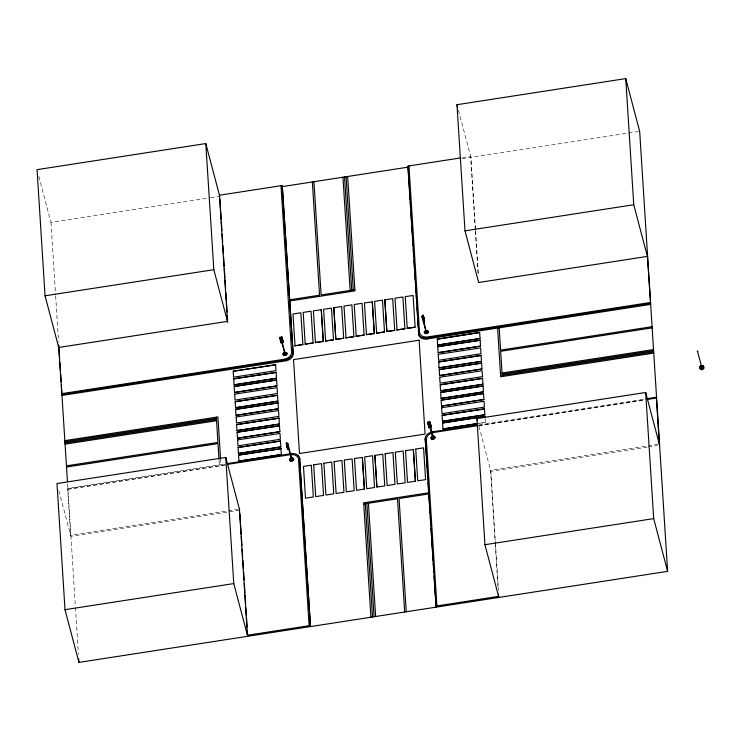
<?xml version="1.0" encoding="UTF-8"?>
<svg xmlns="http://www.w3.org/2000/svg" width="741" height="741" viewBox="0 0 741 741"><rect width="100%" height="100%" fill="white"/><g stroke="black" fill="none" stroke-linecap="round" stroke-linejoin="round"><path stroke-width="0.56" stroke-dasharray="3.71 2.78" d="M462.634 157.611L470.628 156.37L475.296 229.756M38.791 176.256L50.981 222.383L209.471 197.866M210.611 197.69L219.734 196.282M461.773 158.833L638.52 131.49M478.649 423.315L485.364 422.389L478.677 423.417M238.259 509.28L70.645 535.206L67.663 488.273L225.162 463.912M479.446 424.574L644.939 398.973M67.718 489.106L225.236 464.737M478.325 425.584L644.985 399.807M225.56 464.95L67.94 489.329L67.663 488.273M478.575 425.806L645.216 400.029M658.193 444.322L490.57 470.248L495.238 543.635M239.676 510.16L70.923 536.262L58.446 489.041M478.955 426.279L490.857 471.304L647.069 447.138M648.208 446.962L657.332 445.554M458.429 110.205L470.905 157.425L475.5 229.664M475.574 230.812L478.417 275.532M490.857 471.304L498.434 590.558M475.37 230.905L478.204 275.624M495.312 544.783L498.082 588.363M485.086 418.369L485.364 422.389M220.568 458.855L221.003 465.654M219.077 460.318L219.429 465.894M50.981 222.383L55.566 294.631M55.64 295.77L58.558 341.638M67.588 483.753L75.369 606.212M75.443 607.361L78.426 654.377"/><path stroke-width="1.11" d="M280.45 338.174L281.219 337.979L285.007 353.67L280.469 338.248L281.219 337.979M433.272 437.088L432.485 437.209L433.272 437.088L430.086 425.01M701.69 366.86C702.635 365.841 700.226 366.749 701.69 366.86L697.55 351.595C696.234 351.095 698.791 350.78 697.55 351.595M701.727 367.499C703.042 365.906 699.828 367.221 701.792 368.527M219.734 196.282L205.803 143.559L37.05 169.661L45.062 295.807L58.993 348.52M460.346 157.963L407.837 166.086L418.739 334.348A7.984 5.826 -14.8 0 0 426.964 338.998L650.663 304.394L647.402 256.405L478.649 282.506L464.996 230.84L456.975 104.703L625.737 78.602L639.668 131.314L667.622 571.339L78.935 662.398L65.013 609.686L56.992 483.54L225.755 457.438L239.676 510.16M282.247 185.509L219.456 195.226L227.468 321.362L58.715 347.464L61.975 395.453L285.674 360.848A7.984 5.826 -14.8 0 0 293.149 353.772L282.247 185.509L293.149 353.772M282.525 186.565L408.115 167.142L408.624 175.209M45.062 295.807L213.825 269.696L227.746 322.418M464.996 230.84L633.75 204.738L647.68 257.46M289.722 299.799L319.547 295.187L312.359 181.953M354.874 289.722L321.122 294.937L313.925 181.712M289.796 300.966L354.948 290.889L347.677 176.488M295.02 345.778L292.982 313.989L300.827 312.776L302.874 344.565L295.02 345.778L302.874 344.565M305.227 344.204L303.189 312.415L311.035 311.201L313.072 342.99L305.199 344.093L313.072 342.99M315.434 342.62L313.387 310.84L321.27 309.729L323.28 341.406L315.407 342.518L323.28 341.406M325.632 341.045L323.595 309.256L331.468 308.145L333.487 339.832L325.605 340.943L333.487 339.832M333.802 307.682L341.675 306.57L343.685 338.248L335.84 339.471L333.802 307.682L335.84 339.471M346.047 337.887L344 306.098L351.855 304.884L353.892 336.673L346.019 337.785L353.892 336.673M356.245 336.312L354.207 304.523L362.053 303.31L364.1 335.099L356.217 336.201L364.1 335.099M366.452 334.728L364.405 302.949L372.288 301.837L374.298 333.515L366.425 334.626L374.298 333.515M376.65 333.154L374.613 301.365L382.467 300.151L384.505 331.94L376.65 333.154L384.505 331.94M384.82 299.79L392.693 298.679L394.703 330.356L386.858 331.57L384.82 299.79L386.858 331.57M397.065 329.995L395.018 298.206L402.872 296.993L404.91 328.782L397.037 329.893L404.91 328.782M407.263 328.42L405.225 296.632L413.098 295.52L415.117 327.207L407.235 328.309L415.117 327.207M281.969 337.053L279.616 337.414L279.653 338.007L280.904 342.75L283.257 342.388L281.969 337.053L283.257 342.388M422.472 315.323L423.25 315.194L424.621 321.705L423.833 321.826L422.472 315.323L422.972 317.213M279.653 338.007L282.006 337.637M422.583 317.083L423.361 316.953L424.621 321.705M283.219 341.796L280.867 342.166L280.904 342.75M335.812 339.359L343.685 338.248M386.83 331.468L394.703 330.356M650.329 302.504L427.742 336.942A7.984 5.826 -14.8 0 1 419.517 332.292L408.949 165.91M61.651 393.684L284.109 359.274A7.984 5.826 -14.8 0 0 291.584 352.197L281.006 185.704M61.698 394.407L285.396 359.802A7.984 5.826 -14.8 0 0 292.871 352.716M418.461 333.293A7.984 5.826 -14.8 0 0 426.686 337.942L650.385 303.338M437.273 339.174L479.631 332.514L437.273 339.174L437.653 345.047L480.038 338.489L479.631 332.514M233.211 371.232L275.624 364.776L233.211 371.232L233.61 377.197L275.995 370.648L275.596 364.674M437.736 346.695L480.149 340.249L437.736 346.695L438.135 352.67L480.52 346.112L480.122 340.147M233.693 378.855L276.106 372.408L233.693 378.855L234.091 384.829L276.476 378.271L276.078 372.297M438.218 354.328L480.631 347.872L481.002 353.744L438.616 360.302L438.246 354.43M234.175 386.487L276.588 380.031L234.175 386.487L234.582 392.452L276.967 385.894L276.56 379.929M652.08 326.688L500.592 350.123L499.175 327.828M652.154 327.855L500.666 351.29L502.268 376.521M439.107 367.925L438.7 361.951L481.085 355.393L481.493 361.367L439.08 367.823L481.493 361.367M481.113 355.504L438.7 361.951M234.665 394.11L277.078 387.654L277.449 393.527L235.064 400.084L234.693 394.212M439.191 369.583L481.604 363.127L439.191 369.583L439.589 375.557L481.974 368.999L481.576 363.025M235.147 401.733L277.56 395.286L235.147 401.733L235.545 407.707L277.931 401.15L277.532 395.185M439.672 377.206L482.085 370.759L482.456 376.623L440.071 383.18L439.7 377.317M235.629 409.365L278.042 402.909L235.629 409.365L236.036 415.34L278.421 408.782L278.014 402.808M64.847 440.636L217.91 416.951L220.568 458.855M502.046 373.001L653.534 349.567M64.921 441.803L216.409 418.369M502.12 374.177L653.608 350.743M440.154 384.838L482.567 378.382L440.154 384.838L440.562 390.803L482.947 384.255L482.539 378.28M64.995 442.979L216.483 419.545M502.194 375.344L653.682 351.91M236.12 416.988L278.533 410.542L278.903 416.405L236.518 422.963L236.147 417.1M65.069 444.155L216.557 420.721M653.757 353.087L500.694 376.761L497.6 328.068M440.645 392.461L483.058 386.015L440.645 392.461L441.043 398.436L483.428 391.878L483.03 385.904M236.601 424.621L279.014 418.165L236.601 424.621L237 430.586L279.385 424.037L278.986 418.063M441.154 400.196L483.512 393.536L441.154 400.196L441.525 406.059L483.91 399.501L483.512 393.536M237.083 432.244L279.496 425.797L237.083 432.244L237.49 438.218L279.876 431.66L279.468 425.686M66.449 465.857L217.937 442.423L216.335 417.202M441.608 407.717L484.021 401.261L484.401 407.133L442.016 413.691L441.636 407.819M237.574 439.876L279.987 433.42L280.357 439.283L237.972 445.841L237.602 439.978M66.523 467.034L218.011 443.6L219.003 459.207M442.099 415.34L484.512 408.893L442.099 415.34L442.497 421.314L484.883 414.756L484.484 408.782M238.056 447.499L280.469 441.043L238.056 447.499L238.454 453.473L280.839 446.916L280.441 440.941M286.322 443.025L287.11 442.896L288.471 449.407L287.693 449.528L286.322 443.025L287.693 449.528M427.687 422.342L430.039 421.972L431.29 426.723L431.327 427.307L428.974 427.668L427.687 422.342L428.974 427.668M286.434 444.785L287.221 444.656M427.724 422.926L430.076 422.565L431.327 427.307M442.581 422.972L484.966 416.414L442.581 422.972L442.979 428.946L477.556 423.593M238.537 455.122L280.95 448.675L238.537 455.122L238.945 461.097L281.33 454.539L280.922 448.564M498.869 597.441L484.938 544.718L476.926 418.582L645.68 392.48L659.61 445.193M428.937 427.085L431.29 426.723M477.528 423.491L442.979 428.946M227.45 463.551L291.361 453.668A7.984 5.826 -14.8 0 1 299.586 458.318L310.488 626.58L299.586 458.318M435.486 597.913L436.079 607.157L425.167 438.894A7.984 5.826 -14.8 0 1 432.651 431.808L477.158 424.926M646.078 398.797L656.35 397.204L656.628 398.26M227.524 464.385L290.305 454.668A7.984 5.826 -14.8 0 1 298.53 459.318L309.099 625.7M477.185 425.76L433.809 432.466A7.984 5.826 -14.8 0 0 426.334 439.552L436.903 605.925M647.273 399.455L656.396 398.037M303.458 466.413L311.313 465.2L313.35 496.979L305.505 498.202L303.486 466.515M313.665 464.829L321.511 463.616L323.558 495.405L315.703 496.618L313.693 464.94M323.863 463.255L331.718 462.041L333.756 493.83L325.91 495.044L323.891 463.357M334.071 461.68L341.925 460.457L343.963 492.246L336.108 493.46L334.098 461.782M344.278 460.096L352.123 458.883L354.161 490.672L346.316 491.885L344.306 460.207M354.476 458.522L362.358 457.41L364.368 489.088L356.523 490.301L354.504 458.623M374.89 455.363L382.764 454.252L384.774 485.939L376.9 487.041L374.89 455.363L376.9 487.041M385.088 453.779L392.943 452.566L394.981 484.355L387.135 485.568L385.116 453.89M395.296 452.205L403.141 450.991L405.188 482.78L397.333 483.993L395.324 452.306M405.503 450.63L413.376 449.518L415.386 481.196L407.541 482.41L405.531 450.732M415.701 449.046L423.556 447.833L425.593 479.622L417.748 480.835L415.729 449.157M374.575 487.513L366.721 488.727L364.683 456.938L372.528 455.724L374.548 487.411M428.807 492.746L363.655 502.824L370.926 617.234M363.729 504L397.482 498.776L404.679 612.01M65.013 609.686L233.767 583.575L247.698 636.297M484.938 544.718L653.692 518.617L667.622 571.339M310.21 625.524L247.42 635.241L239.399 509.104M435.791 606.101L498.591 596.385L498.443 594.097M421.805 316.463L422.509 316.129L421.74 316.324L426.186 331.838L423.37 319.399M426.547 331.412L425.797 331.681M432.503 437.283L429.91 427.455M285.257 353.272L284.516 353.54M287.934 443.581L287.165 443.776L287.934 443.581L291.713 459.272L287.471 444.943M291.973 458.874L291.222 459.142M456.975 104.703L457.558 106.899M480.038 338.489L437.653 345.047M480.52 346.112L438.135 352.67M481.974 368.999L439.589 375.557M482.947 384.255L440.562 390.803M483.428 391.878L441.043 398.436M483.91 399.501L441.525 406.059M484.883 414.756L442.497 421.314M476.926 418.582L477.5 420.786M426.686 337.942L426.964 338.998M432.651 431.808L432.929 432.864M425.167 438.894L425.667 443.396M372.288 301.837L374.27 333.413M415.386 481.196L413.348 449.416M362.358 457.41L364.368 489.088M321.27 309.729L323.252 341.305M285.396 359.802L285.674 360.848M276.476 378.271L234.091 384.829M276.967 385.894L234.582 392.452M277.931 401.15L235.545 407.707M291.361 453.668L291.639 454.724M278.421 408.782L236.036 415.34M279.385 424.037L237 430.586M279.876 431.66L237.49 438.218M280.839 446.916L238.454 453.473M281.33 454.539L238.945 461.097M287.388 445.647L287.971 448.74L287.962 448.185M287.897 447.703L287.23 445.452M424.111 320.557L423.37 317.685L424.13 320.76M656.35 397.204L659.333 444.146M625.737 78.602L633.75 204.738M645.68 392.48L653.692 518.617M423.25 315.194L423.361 316.953M430.039 421.972L430.076 422.565M408.847 178.674L409.43 187.89M409.578 190.196L410.162 199.422M410.31 201.728L410.903 210.953M411.042 213.26L411.635 222.485M411.848 225.949L412.366 234.017M412.515 236.323L413.098 245.549M413.321 249.013L413.83 257.081M414.052 260.545L414.562 268.613M414.784 272.077L415.293 280.144M415.516 283.608L416.099 292.834M416.247 295.14L416.831 304.366M416.979 306.672L417.563 315.898M417.785 319.352L418.304 327.429M418.443 329.736L418.739 334.348M425.89 446.832L426.473 456.021M426.612 458.318L427.196 467.497M427.344 469.794L427.928 478.973M428.15 482.419L428.659 490.459M429.391 502.009L428.882 493.923L399.056 498.536L406.244 611.77M429.613 505.473L430.132 513.569M430.345 517.033L430.864 525.119M431.086 528.583L431.67 537.827M431.818 540.143L432.401 549.387M432.549 551.693L433.133 560.937M433.281 563.253L433.874 572.487M434.096 575.961L434.606 584.047M434.754 586.353L435.338 595.597M368.444 503.269L375.631 616.503M346.103 176.729L353.3 289.963M366.869 503.519L374.066 616.744M344.537 176.969L351.734 290.203M365.304 503.76L372.501 616.994M342.963 177.219L350.16 290.444M219.882 198.569L220.466 207.749M220.614 210.036L221.189 219.216M221.337 221.503L221.92 230.683M222.143 234.119L222.652 242.15M222.865 245.586L223.374 253.617M223.597 257.053L224.18 266.232M224.328 268.52L224.912 277.699M225.051 279.987L225.635 289.166M225.857 292.602L226.366 300.633M226.514 302.921L227.098 312.1M227.311 315.536L227.607 320.121M239.899 513.596L240.482 522.775M240.63 525.063L241.214 534.242M241.353 536.53L241.936 545.709M242.159 549.146L242.668 557.176M242.891 560.613L243.4 568.643M243.613 572.08L244.122 580.11M244.345 583.547L244.928 592.717M245.067 595.014L245.651 604.184M245.873 607.629L246.382 615.651M246.531 617.948L247.114 627.118M247.327 630.563L247.624 635.148M205.803 143.559L213.825 269.696M225.755 457.438L233.767 583.575M58.78 345.084L58.919 347.372M59.067 349.669L59.651 358.829M59.864 362.256L60.373 370.268M60.595 373.705L61.105 381.717M61.318 385.153L67.45 481.52M78.722 658.962L78.935 662.398M297.298 455.585A7.984 5.826 -14.8 0 1 298.623 456.604M299.503 457.901A7.984 5.826 -14.8 0 1 299.864 459.374M425.445 439.95A7.984 5.826 -14.8 0 1 425.621 438.385M702.885 366.749A1.991 1.454 -14.8 0 1 703.802 368.518A1.991 1.454 -14.8 0 1 701.403 369.648A1.991 1.454 -14.8 0 1 700.069 368.082M282.562 341.017A0.954 0.648 -3.6 0 1 282.506 341.934A0.954 0.648 -3.6 0 1 281.154 341.944A0.954 0.648 -3.6 0 1 281.21 341.027M282.682 340.86A0.954 0.648 -3.6 0 1 282.645 341.508M281.135 341.657A0.954 0.648 -3.6 0 1 281.191 340.74M280.45 338.572A0.954 0.648 -3.6 0 1 280.135 338.331M280.385 337.553A0.954 0.648 -3.6 0 1 281.552 337.479M281.747 337.877A0.954 0.648 -3.6 0 1 281.913 338.507M280.469 338.869A0.954 0.648 -3.6 0 1 280.061 338.294M280.404 337.84A0.954 0.648 -3.6 0 1 281.348 337.701M281.913 339.035A0.954 0.648 -3.6 0 1 281.876 340.165M281.932 339.332A0.954 0.648 -3.6 0 1 281.895 340.452M286.841 445.397L287.165 447.212L286.841 445.397M287.258 446.971L287.582 448.796L287.295 446.925M286.424 443.794L286.739 445.637L286.471 443.766M286.813 443.729L287.128 445.573L286.813 443.729M422.954 316.027L423.278 317.87L422.954 316.027M423.352 315.972L423.667 317.815L423.352 315.972M424.185 319.121L424.5 320.973L424.241 319.112M423.769 317.537L424.084 319.399L423.769 317.537M284.433 353.855C285.387 355.458 286.007 352.336 284.433 353.855M291.148 459.457C292.093 461.059 292.723 457.947 291.148 459.457M425.723 331.996C426.668 333.598 427.288 330.486 425.723 331.996M428.455 421.842L429.234 421.805L428.493 421.768M432.429 437.598C433.374 439.209 434.004 436.088 432.429 437.598M419.11 340.212L293.529 359.635L299.494 453.511L425.075 434.078L419.11 340.212M432.123 439.098A1.991 1.454 -14.8 0 0 434.986 437.375A1.991 1.454 -14.8 0 0 431.957 436.56A1.991 1.454 -14.8 0 0 432.123 439.098M432.105 439.052A1.991 1.454 -14.8 0 0 434.967 437.32A1.991 1.454 -14.8 0 0 431.947 436.505A1.991 1.454 -14.8 0 0 432.105 439.052M290.833 460.958A1.991 1.454 -14.8 0 0 293.695 459.235A1.991 1.454 -14.8 0 0 290.657 458.364A1.991 1.454 -14.8 0 0 290.824 460.902A1.991 1.454 -14.8 0 0 293.686 459.179A1.991 1.454 -14.8 0 0 290.676 458.42A1.991 1.454 -14.8 0 0 290.833 460.958M425.408 333.496A1.991 1.454 -14.8 0 0 428.27 331.773A1.991 1.454 -14.8 0 0 425.251 330.958A1.991 1.454 -14.8 0 0 425.399 333.441A1.991 1.454 -14.8 0 0 428.261 331.718A1.991 1.454 -14.8 0 0 425.232 330.903A1.991 1.454 -14.8 0 0 425.408 333.496M284.109 355.3A1.991 1.454 -14.8 0 0 286.971 353.577A1.991 1.454 -14.8 0 0 283.951 352.762A1.991 1.454 -14.8 0 0 284.109 355.3A1.991 1.454 -14.8 0 0 286.989 353.624A1.991 1.454 -14.8 0 0 283.96 352.809A1.991 1.454 -14.8 0 0 284.127 355.356M700.81 368.536A1.991 1.454 -14.8 0 0 703.672 366.814A1.991 1.454 -14.8 0 0 700.643 365.998A1.991 1.454 -14.8 0 0 700.791 368.481A1.991 1.454 -14.8 0 0 703.654 366.758A1.991 1.454 -14.8 0 0 700.634 365.943A1.991 1.454 -14.8 0 0 700.81 368.536M429.345 426.936A0.954 0.648 -3.6 0 0 430.873 426.455A0.954 0.648 -3.6 0 0 429.558 425.816A0.954 0.648 -3.6 0 0 429.345 426.936M429.363 427.233A0.954 0.648 -3.6 0 0 430.892 426.751A0.954 0.648 -3.6 0 0 429.576 426.112A0.954 0.648 -3.6 0 0 429.363 427.233M428.557 424.084A0.954 0.648 -3.6 0 0 430.058 423.556A0.954 0.648 -3.6 0 0 428.706 422.963A0.954 0.648 -3.6 0 0 428.557 424.084M428.539 423.787A0.954 0.648 -3.6 0 0 430.039 423.268A0.954 0.648 -3.6 0 0 428.687 422.666A0.954 0.648 -3.6 0 0 428.539 423.787M428.928 425.649A0.954 0.648 -3.6 0 0 430.475 425.177A0.954 0.648 -3.6 0 0 429.169 424.528A0.954 0.648 -3.6 0 0 428.928 425.649M428.909 425.353A0.954 0.648 -3.6 0 0 430.456 424.889A0.954 0.648 -3.6 0 0 429.15 424.232A0.954 0.648 -3.6 0 0 428.909 425.353"/></g></svg>
